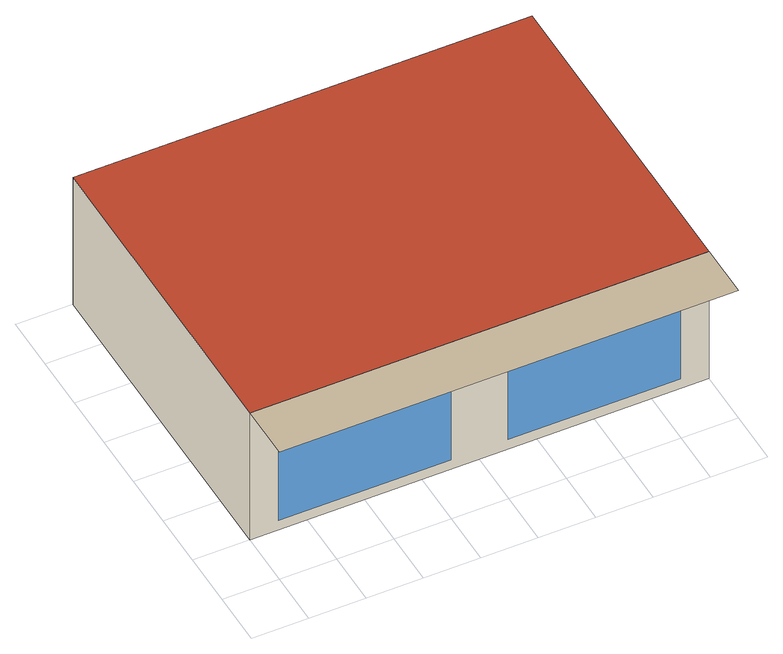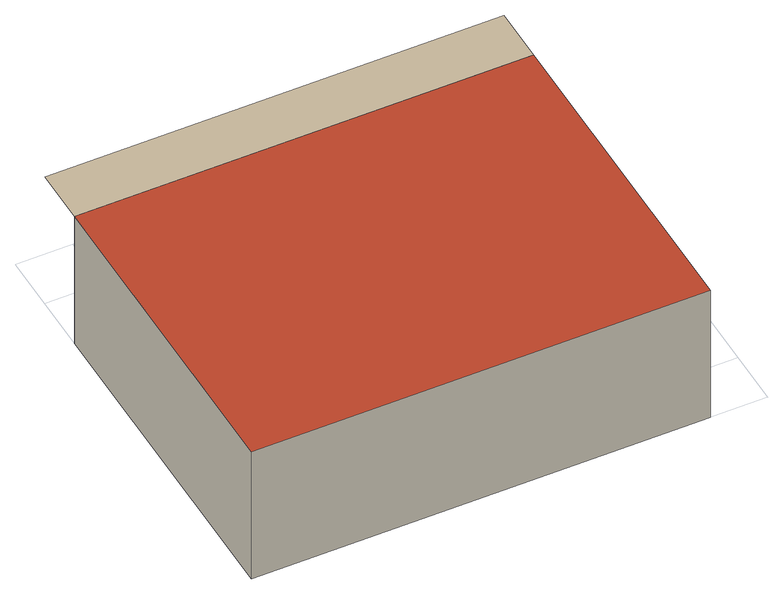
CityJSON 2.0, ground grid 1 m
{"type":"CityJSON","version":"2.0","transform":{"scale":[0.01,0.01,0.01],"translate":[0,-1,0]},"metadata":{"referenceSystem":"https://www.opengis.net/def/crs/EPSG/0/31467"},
"CityObjects":{
"building1":{"type":"Building","children":["building1-1"],"geometry":[{"type":"Solid","lod":"3","boundaries":[[[[0,1,2,3]],[[4,3,2,5],[6,7,8,9],[10,11,12,13]],[[10,13,12,11]],[[8,7,6,9]],[[14,0,3,4]],[[15,1,0,14]],[[5,2,1,15]],[[4,5,15,14]]]],"semantics":{"surfaces":[{"type":"RoofSurface"},{"type":"WallSurface"},{"type":"Window"},{"type":"GroundSurface"}],"values":[[0,1,2,2,1,1,1,3]]}}]},
"building1-1":{"type":"BuildingInstallation","parents":["building1"],"geometry":[{"type":"MultiSurface","lod":"3","boundaries":[[[16,17,3,2]]]}]}
},
"vertices":[
[800,700,270],[0,700,270],[0,100,270],[800,100,270],[800,100,0],[0,100,0],[50,100,220],[350,100,220],[350,100,20],[50,100,20],[450,100,20],[450,100,220],[750,100,220],[750,100,20],[800,700,0],[0,700,0],
[0,0,270],[800,0,270]
]}
